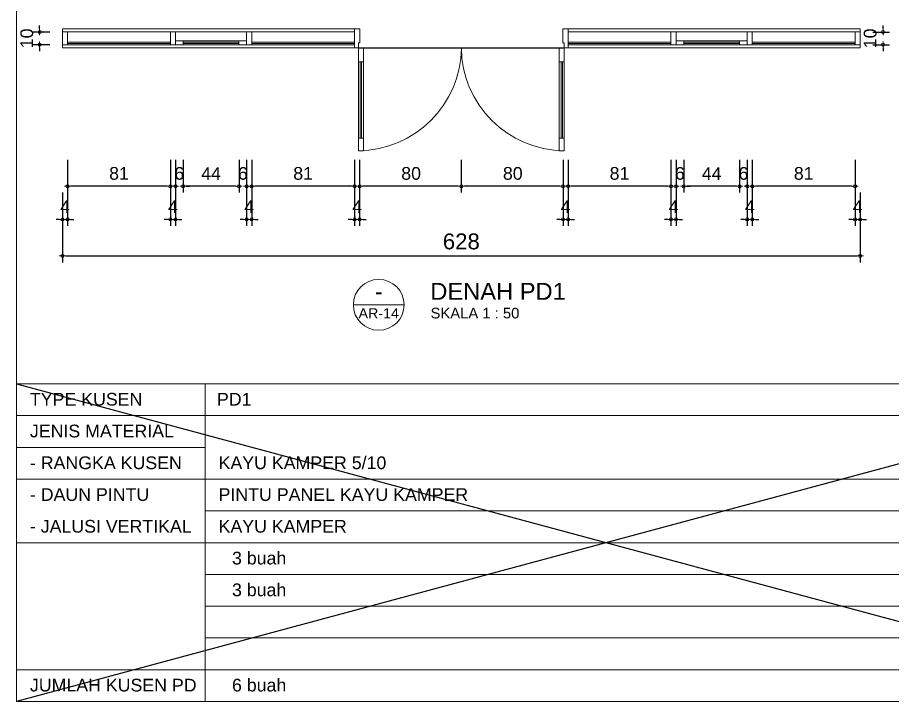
# Model space of a CAD drawing. Header units: inches. Extents: x 249 to 1192, y -18 to 440.
# Drawn here: x 263.62 to 277.4, y 146.92 to 157.69 of the extents above; entities that cross this region are included whole.
import ezdxf
from ezdxf.enums import TextEntityAlignment as Align

# ---------------------------------------------------------------- set-up
doc = ezdxf.new("R2010")
doc.units = ezdxf.units.IN
doc.header["$MEASUREMENT"] = 0
for name, color, linetype, lineweight in [('ars', 11, 'Continuous', 0), ('KUSEN', 16, 'Continuous', 15), ('lan', 7, 'Continuous', 15), ('NOT', 7, 'Continuous', 9), ('TEXS', 7, 'Continuous', 9)]:
    doc.layers.add(name, color=color, linetype=linetype, lineweight=lineweight)
doc.layers.add('KOLOM', color=5, linetype='Continuous')
doc.styles.add('S', font='SIMPLEX', dxfattribs={"width": 1.1})
doc.styles.get("Standard").update_dxf_attribs({"font": 'arial.ttf'})
doc.dimstyles.new('SK-50', dxfattribs={"dimtxt": 0.25, "dimasz": 0.1, "dimexe": 0.1, "dimexo": 0, "dimgap": 0.1, "dimtad": 1, "dimdec": 0, "dimlfac": 50, "dimzin": 12, "dimdsep": 46, "dimtxsty": 'Standard', "dimblk": 'BULAT', "dimcen": 0.1, "dimadec": 0, "dimazin": 3, "dimtfac": 1, "dimtdec": 0, "dimtix": 1, "dimtofl": 0, "dimtmove": 0, "dimatfit": 3, "dimldrblk": 'BULAT', "dimfxl": 0, "dimtolj": 1, "dimtzin": 0, "dimarcsym": 0})

# ---------------------------------------------------------------- blocks, each defined once
blk = doc.blocks.new('BULAT')
for p, q in [((-1, 0), (1, 0)), ((0, -1), (0, 1))]:
    blk.add_line(p, q)
blk.add_circle((0, 0), 0.5)
blk = doc.blocks.new('*D594')
at = {"layer": 'DEFPOINTS', "color": 0}
for p in [(277.087, 157.463), (277.246, 157.463), (277.087, 157.263)]:
    blk.add_point(p, dxfattribs=at)
at = {"layer": 'TEXS', "color": 0, "lineweight": -2}
for p, q in [((277.246, 157.513), (277.246, 157.563)), ((277.087, 157.463), (277.346, 157.463)), ((277.087, 157.263), (277.346, 157.263)), ((277.246, 157.213), (277.246, 157.163))]:
    blk.add_line(p, q, dxfattribs=at)
at = {"layer": 'TEXS', "color": 0, "lineweight": -2, "xscale": 0.05, "yscale": 0.05, "zscale": 0.05}
for p, rotation in [((277.246, 157.463), 270), ((277.246, 157.263), 90)]:
    blk.add_blockref('BULAT', p, dxfattribs=dict(at, rotation=rotation))
at = {"layer": 'TEXS', "color": 0, "insert": (277.044, 157.363), "char_height": 0.2, "attachment_point": 5, "rotation": 90}
blk.add_mtext('\\A1;10', dxfattribs=at)
blk = doc.blocks.new('*D595')
at = {"layer": 'DEFPOINTS', "color": 0}
for p in [(263.972, 157.463), (264.132, 157.463), (264.132, 157.263)]:
    blk.add_point(p, dxfattribs=at)
at = {"layer": 'TEXS', "color": 0, "lineweight": -2}
for p, q in [((263.972, 157.513), (263.972, 157.563)), ((264.132, 157.463), (263.872, 157.463)), ((264.132, 157.263), (263.872, 157.263)), ((263.972, 157.213), (263.972, 157.163))]:
    blk.add_line(p, q, dxfattribs=at)
at = {"layer": 'TEXS', "color": 0, "lineweight": -2, "xscale": 0.05, "yscale": 0.05, "zscale": 0.05}
for p, rotation in [((263.972, 157.463), 270), ((263.972, 157.263), 90)]:
    blk.add_blockref('BULAT', p, dxfattribs=dict(at, rotation=rotation))
at = {"layer": 'TEXS', "color": 0, "insert": (263.77, 157.363), "char_height": 0.2, "attachment_point": 5, "rotation": 90}
blk.add_mtext('\\A1;10', dxfattribs=at)
blk = doc.blocks.new('*D861')
at = {"layer": 'DEFPOINTS', "color": 0}
for p in [(264.332, 154.934), (264.412, 154.934), (264.332, 154.514)]:
    blk.add_point(p, dxfattribs=at)
at = {"layer": 'TEXS', "color": 0, "lineweight": -2}
for p, q in [((264.332, 154.934), (264.332, 154.414)), ((264.412, 154.934), (264.412, 154.414)), ((264.282, 154.514), (264.232, 154.514)), ((264.462, 154.514), (264.512, 154.514))]:
    blk.add_line(p, q, dxfattribs=at)
at = {"layer": 'TEXS', "color": 0, "lineweight": -2, "xscale": 0.05, "yscale": 0.05, "zscale": 0.05}
for p, rotation in [((264.332, 154.514), 359.999999999974), ((264.412, 154.514), 179.9999999999739)]:
    blk.add_blockref('BULAT', p, dxfattribs=dict(at, rotation=rotation))
at = {"layer": 'TEXS', "color": 0, "insert": (264.372, 154.714), "char_height": 0.2, "attachment_point": 5}
blk.add_mtext('\\A1;4', dxfattribs=at)
blk = doc.blocks.new('*D862')
at = {"layer": 'DEFPOINTS', "color": 0}
for p in [(264.412, 155.453), (266.03, 155.453), (264.412, 155.034)]:
    blk.add_point(p, dxfattribs=at)
at = {"layer": 'TEXS', "color": 0, "lineweight": -2}
for p, q in [((264.412, 155.453), (264.412, 154.934)), ((266.03, 155.453), (266.03, 154.934)), ((265.98, 155.034), (264.462, 155.034))]:
    blk.add_line(p, q, dxfattribs=at)
at = {"layer": 'TEXS', "color": 0, "lineweight": -2, "xscale": 0.05, "yscale": 0.05, "zscale": 0.05}
for p, rotation in [((264.412, 155.034), 179.9999999999739), ((266.03, 155.034), 359.999999999974)]:
    blk.add_blockref('BULAT', p, dxfattribs=dict(at, rotation=rotation))
at = {"layer": 'TEXS', "color": 0, "insert": (265.221, 155.236), "char_height": 0.2, "attachment_point": 5}
blk.add_mtext('\\A1;81', dxfattribs=at)
blk = doc.blocks.new('*D863')
at = {"layer": 'DEFPOINTS', "color": 0}
for p in [(266.03, 154.934), (266.11, 154.934), (266.03, 154.514)]:
    blk.add_point(p, dxfattribs=at)
at = {"layer": 'TEXS', "color": 0, "lineweight": -2}
for p, q in [((266.03, 154.934), (266.03, 154.414)), ((266.11, 154.934), (266.11, 154.414)), ((265.98, 154.514), (265.93, 154.514)), ((266.16, 154.514), (266.21, 154.514))]:
    blk.add_line(p, q, dxfattribs=at)
at = {"layer": 'TEXS', "color": 0, "lineweight": -2, "xscale": 0.05, "yscale": 0.05, "zscale": 0.05}
for p, rotation in [((266.03, 154.514), 359.999999999974), ((266.11, 154.514), 179.9999999999739)]:
    blk.add_blockref('BULAT', p, dxfattribs=dict(at, rotation=rotation))
at = {"layer": 'TEXS', "color": 0, "insert": (266.07, 154.714), "char_height": 0.2, "attachment_point": 5}
blk.add_mtext('\\A1;4', dxfattribs=at)
blk = doc.blocks.new('*D864')
at = {"layer": 'DEFPOINTS', "color": 0}
for p in [(266.11, 155.453), (266.23, 155.453), (266.11, 155.034)]:
    blk.add_point(p, dxfattribs=at)
at = {"layer": 'TEXS', "color": 0, "lineweight": -2}
for p, q in [((266.11, 155.453), (266.11, 154.934)), ((266.23, 155.453), (266.23, 154.934)), ((266.06, 155.034), (266.01, 155.034)), ((266.28, 155.034), (266.33, 155.034))]:
    blk.add_line(p, q, dxfattribs=at)
at = {"layer": 'TEXS', "color": 0, "lineweight": -2, "xscale": 0.05, "yscale": 0.05, "zscale": 0.05}
for p, rotation in [((266.11, 155.034), 359.999999999974), ((266.23, 155.034), 179.9999999999739)]:
    blk.add_blockref('BULAT', p, dxfattribs=dict(at, rotation=rotation))
at = {"layer": 'TEXS', "color": 0, "insert": (266.17, 155.236), "char_height": 0.2, "attachment_point": 5}
blk.add_mtext('\\A1;6', dxfattribs=at)
blk = doc.blocks.new('*D865')
at = {"layer": 'DEFPOINTS', "color": 0}
for p in [(266.23, 155.453), (267.11, 155.453), (266.23, 155.034)]:
    blk.add_point(p, dxfattribs=at)
at = {"layer": 'TEXS', "color": 0, "lineweight": -2}
for p, q in [((266.23, 155.453), (266.23, 154.934)), ((267.11, 155.453), (267.11, 154.934)), ((267.06, 155.034), (266.28, 155.034))]:
    blk.add_line(p, q, dxfattribs=at)
at = {"layer": 'TEXS', "color": 0, "lineweight": -2, "xscale": 0.05, "yscale": 0.05, "zscale": 0.05}
for p, rotation in [((266.23, 155.034), 179.9999999999739), ((267.11, 155.034), 359.999999999974)]:
    blk.add_blockref('BULAT', p, dxfattribs=dict(at, rotation=rotation))
at = {"layer": 'TEXS', "color": 0, "insert": (266.67, 155.234), "char_height": 0.2, "attachment_point": 5}
blk.add_mtext('\\A1;44', dxfattribs=at)
blk = doc.blocks.new('*D866')
at = {"layer": 'DEFPOINTS', "color": 0}
for p in [(267.11, 155.453), (267.23, 155.453), (267.11, 155.034)]:
    blk.add_point(p, dxfattribs=at)
at = {"layer": 'TEXS', "color": 0, "lineweight": -2}
for p, q in [((267.11, 155.453), (267.11, 154.934)), ((267.23, 155.453), (267.23, 154.934)), ((267.06, 155.034), (267.01, 155.034)), ((267.28, 155.034), (267.33, 155.034))]:
    blk.add_line(p, q, dxfattribs=at)
at = {"layer": 'TEXS', "color": 0, "lineweight": -2, "xscale": 0.05, "yscale": 0.05, "zscale": 0.05}
for p, rotation in [((267.11, 155.034), 359.999999999974), ((267.23, 155.034), 179.9999999999739)]:
    blk.add_blockref('BULAT', p, dxfattribs=dict(at, rotation=rotation))
at = {"layer": 'TEXS', "color": 0, "insert": (267.17, 155.236), "char_height": 0.2, "attachment_point": 5}
blk.add_mtext('\\A1;6', dxfattribs=at)
blk = doc.blocks.new('*D867')
at = {"layer": 'DEFPOINTS', "color": 0}
for p in [(267.23, 154.934), (267.31, 154.934), (267.23, 154.514)]:
    blk.add_point(p, dxfattribs=at)
at = {"layer": 'TEXS', "color": 0, "lineweight": -2}
for p, q in [((267.23, 154.934), (267.23, 154.414)), ((267.31, 154.934), (267.31, 154.414)), ((267.18, 154.514), (267.13, 154.514)), ((267.36, 154.514), (267.41, 154.514))]:
    blk.add_line(p, q, dxfattribs=at)
at = {"layer": 'TEXS', "color": 0, "lineweight": -2, "xscale": 0.05, "yscale": 0.05, "zscale": 0.05}
for p, rotation in [((267.23, 154.514), 359.999999999974), ((267.31, 154.514), 179.9999999999739)]:
    blk.add_blockref('BULAT', p, dxfattribs=dict(at, rotation=rotation))
at = {"layer": 'TEXS', "color": 0, "insert": (267.27, 154.714), "char_height": 0.2, "attachment_point": 5}
blk.add_mtext('\\A1;4', dxfattribs=at)
blk = doc.blocks.new('*D868')
at = {"layer": 'DEFPOINTS', "color": 0}
for p in [(267.31, 155.453), (268.929, 155.453), (267.31, 155.034)]:
    blk.add_point(p, dxfattribs=at)
at = {"layer": 'TEXS', "color": 0, "lineweight": -2}
for p, q in [((267.31, 155.453), (267.31, 154.934)), ((268.929, 155.453), (268.929, 154.934)), ((268.879, 155.034), (267.36, 155.034))]:
    blk.add_line(p, q, dxfattribs=at)
at = {"layer": 'TEXS', "color": 0, "lineweight": -2, "xscale": 0.05, "yscale": 0.05, "zscale": 0.05}
for p, rotation in [((267.31, 155.034), 179.9999999999739), ((268.929, 155.034), 359.999999999974)]:
    blk.add_blockref('BULAT', p, dxfattribs=dict(at, rotation=rotation))
at = {"layer": 'TEXS', "color": 0, "insert": (268.119, 155.236), "char_height": 0.2, "attachment_point": 5}
blk.add_mtext('\\A1;81', dxfattribs=at)
blk = doc.blocks.new('*D869')
at = {"layer": 'DEFPOINTS', "color": 0}
for p in [(268.929, 154.934), (269.009, 154.934), (268.929, 154.514)]:
    blk.add_point(p, dxfattribs=at)
at = {"layer": 'TEXS', "color": 0, "lineweight": -2}
for p, q in [((268.929, 154.934), (268.929, 154.414)), ((269.009, 154.934), (269.009, 154.414)), ((268.879, 154.514), (268.829, 154.514)), ((269.059, 154.514), (269.109, 154.514))]:
    blk.add_line(p, q, dxfattribs=at)
at = {"layer": 'TEXS', "color": 0, "lineweight": -2, "xscale": 0.05, "yscale": 0.05, "zscale": 0.05}
for p, rotation in [((268.929, 154.514), 359.999999999974), ((269.009, 154.514), 179.9999999999739)]:
    blk.add_blockref('BULAT', p, dxfattribs=dict(at, rotation=rotation))
at = {"layer": 'TEXS', "color": 0, "insert": (268.969, 154.714), "char_height": 0.2, "attachment_point": 5}
blk.add_mtext('\\A1;4', dxfattribs=at)
blk = doc.blocks.new('*D870')
at = {"layer": 'DEFPOINTS', "color": 0}
for p in [(269.009, 155.453), (270.609, 155.453), (269.009, 155.034)]:
    blk.add_point(p, dxfattribs=at)
at = {"layer": 'TEXS', "color": 0, "lineweight": -2}
for p, q in [((269.009, 155.453), (269.009, 154.934)), ((270.609, 155.453), (270.609, 154.934)), ((270.559, 155.034), (269.059, 155.034))]:
    blk.add_line(p, q, dxfattribs=at)
at = {"layer": 'TEXS', "color": 0, "lineweight": -2, "xscale": 0.05, "yscale": 0.05, "zscale": 0.05}
for p, rotation in [((269.009, 155.034), 179.9999999999739), ((270.609, 155.034), 359.999999999974)]:
    blk.add_blockref('BULAT', p, dxfattribs=dict(at, rotation=rotation))
at = {"layer": 'TEXS', "color": 0, "insert": (269.819, 155.236), "char_height": 0.2, "attachment_point": 5}
blk.add_mtext('\\A1;80', dxfattribs=at)
blk = doc.blocks.new('*D871')
at = {"layer": 'DEFPOINTS', "color": 0}
for p in [(270.609, 155.453), (272.21, 155.453), (270.609, 155.034)]:
    blk.add_point(p, dxfattribs=at)
at = {"layer": 'TEXS', "color": 0, "lineweight": -2}
for p, q in [((270.609, 155.453), (270.609, 154.934)), ((272.21, 155.453), (272.21, 154.934)), ((272.16, 155.034), (270.659, 155.034))]:
    blk.add_line(p, q, dxfattribs=at)
at = {"layer": 'TEXS', "color": 0, "lineweight": -2, "xscale": 0.05, "yscale": 0.05, "zscale": 0.05}
for p, rotation in [((270.609, 155.034), 179.9999999999739), ((272.21, 155.034), 359.999999999974)]:
    blk.add_blockref('BULAT', p, dxfattribs=dict(at, rotation=rotation))
at = {"layer": 'TEXS', "color": 0, "insert": (271.419, 155.236), "char_height": 0.2, "attachment_point": 5}
blk.add_mtext('\\A1;80', dxfattribs=at)
blk = doc.blocks.new('*D872')
at = {"layer": 'DEFPOINTS', "color": 0}
for p in [(272.21, 154.934), (272.29, 154.934), (272.21, 154.514)]:
    blk.add_point(p, dxfattribs=at)
at = {"layer": 'TEXS', "color": 0, "lineweight": -2}
for p, q in [((272.21, 154.934), (272.21, 154.414)), ((272.29, 154.934), (272.29, 154.414)), ((272.16, 154.514), (272.11, 154.514)), ((272.34, 154.514), (272.39, 154.514))]:
    blk.add_line(p, q, dxfattribs=at)
at = {"layer": 'TEXS', "color": 0, "lineweight": -2, "xscale": 0.05, "yscale": 0.05, "zscale": 0.05}
for p, rotation in [((272.21, 154.514), 359.999999999974), ((272.29, 154.514), 179.9999999999739)]:
    blk.add_blockref('BULAT', p, dxfattribs=dict(at, rotation=rotation))
at = {"layer": 'TEXS', "color": 0, "insert": (272.25, 154.714), "char_height": 0.2, "attachment_point": 5}
blk.add_mtext('\\A1;4', dxfattribs=at)
blk = doc.blocks.new('*D873')
at = {"layer": 'DEFPOINTS', "color": 0}
for p in [(272.29, 155.453), (273.909, 155.453), (272.29, 155.034)]:
    blk.add_point(p, dxfattribs=at)
at = {"layer": 'TEXS', "color": 0, "lineweight": -2}
for p, q in [((272.29, 155.453), (272.29, 154.934)), ((273.909, 155.453), (273.909, 154.934)), ((273.859, 155.034), (272.34, 155.034))]:
    blk.add_line(p, q, dxfattribs=at)
at = {"layer": 'TEXS', "color": 0, "lineweight": -2, "xscale": 0.05, "yscale": 0.05, "zscale": 0.05}
for p, rotation in [((272.29, 155.034), 179.9999999999739), ((273.909, 155.034), 359.999999999974)]:
    blk.add_blockref('BULAT', p, dxfattribs=dict(at, rotation=rotation))
at = {"layer": 'TEXS', "color": 0, "insert": (273.099, 155.236), "char_height": 0.2, "attachment_point": 5}
blk.add_mtext('\\A1;81', dxfattribs=at)
blk = doc.blocks.new('*D874')
at = {"layer": 'DEFPOINTS', "color": 0}
for p in [(273.909, 154.934), (273.989, 154.934), (273.909, 154.514)]:
    blk.add_point(p, dxfattribs=at)
at = {"layer": 'TEXS', "color": 0, "lineweight": -2}
for p, q in [((273.909, 154.934), (273.909, 154.414)), ((273.989, 154.934), (273.989, 154.414)), ((273.859, 154.514), (273.809, 154.514)), ((274.039, 154.514), (274.089, 154.514))]:
    blk.add_line(p, q, dxfattribs=at)
at = {"layer": 'TEXS', "color": 0, "lineweight": -2, "xscale": 0.05, "yscale": 0.05, "zscale": 0.05}
for p, rotation in [((273.909, 154.514), 359.999999999974), ((273.989, 154.514), 179.9999999999739)]:
    blk.add_blockref('BULAT', p, dxfattribs=dict(at, rotation=rotation))
at = {"layer": 'TEXS', "color": 0, "insert": (273.949, 154.714), "char_height": 0.2, "attachment_point": 5}
blk.add_mtext('\\A1;4', dxfattribs=at)
blk = doc.blocks.new('*D875')
at = {"layer": 'DEFPOINTS', "color": 0}
for p in [(273.989, 155.453), (274.109, 155.453), (273.989, 155.034)]:
    blk.add_point(p, dxfattribs=at)
at = {"layer": 'TEXS', "color": 0, "lineweight": -2}
for p, q in [((273.989, 155.453), (273.989, 154.934)), ((274.109, 155.453), (274.109, 154.934)), ((273.939, 155.034), (273.889, 155.034)), ((274.159, 155.034), (274.209, 155.034))]:
    blk.add_line(p, q, dxfattribs=at)
at = {"layer": 'TEXS', "color": 0, "lineweight": -2, "xscale": 0.05, "yscale": 0.05, "zscale": 0.05}
for p, rotation in [((273.989, 155.034), 359.999999999974), ((274.109, 155.034), 179.9999999999739)]:
    blk.add_blockref('BULAT', p, dxfattribs=dict(at, rotation=rotation))
at = {"layer": 'TEXS', "color": 0, "insert": (274.049, 155.236), "char_height": 0.2, "attachment_point": 5}
blk.add_mtext('\\A1;6', dxfattribs=at)
blk = doc.blocks.new('*D876')
at = {"layer": 'DEFPOINTS', "color": 0}
for p in [(274.109, 155.453), (274.989, 155.453), (274.109, 155.034)]:
    blk.add_point(p, dxfattribs=at)
at = {"layer": 'TEXS', "color": 0, "lineweight": -2}
for p, q in [((274.109, 155.453), (274.109, 154.934)), ((274.989, 155.453), (274.989, 154.934)), ((274.939, 155.034), (274.159, 155.034))]:
    blk.add_line(p, q, dxfattribs=at)
at = {"layer": 'TEXS', "color": 0, "lineweight": -2, "xscale": 0.05, "yscale": 0.05, "zscale": 0.05}
for p, rotation in [((274.109, 155.034), 179.9999999999739), ((274.989, 155.034), 359.999999999974)]:
    blk.add_blockref('BULAT', p, dxfattribs=dict(at, rotation=rotation))
at = {"layer": 'TEXS', "color": 0, "insert": (274.549, 155.234), "char_height": 0.2, "attachment_point": 5}
blk.add_mtext('\\A1;44', dxfattribs=at)
blk = doc.blocks.new('*D877')
at = {"layer": 'DEFPOINTS', "color": 0}
for p in [(274.989, 155.453), (275.109, 155.453), (274.989, 155.034)]:
    blk.add_point(p, dxfattribs=at)
at = {"layer": 'TEXS', "color": 0, "lineweight": -2}
for p, q in [((274.989, 155.453), (274.989, 154.934)), ((275.109, 155.453), (275.109, 154.934)), ((274.939, 155.034), (274.889, 155.034)), ((275.159, 155.034), (275.209, 155.034))]:
    blk.add_line(p, q, dxfattribs=at)
at = {"layer": 'TEXS', "color": 0, "lineweight": -2, "xscale": 0.05, "yscale": 0.05, "zscale": 0.05}
for p, rotation in [((274.989, 155.034), 359.999999999974), ((275.109, 155.034), 179.9999999999739)]:
    blk.add_blockref('BULAT', p, dxfattribs=dict(at, rotation=rotation))
at = {"layer": 'TEXS', "color": 0, "insert": (275.049, 155.236), "char_height": 0.2, "attachment_point": 5}
blk.add_mtext('\\A1;6', dxfattribs=at)
blk = doc.blocks.new('*D878')
at = {"layer": 'DEFPOINTS', "color": 0}
for p in [(275.109, 154.934), (275.189, 154.934), (275.109, 154.514)]:
    blk.add_point(p, dxfattribs=at)
at = {"layer": 'TEXS', "color": 0, "lineweight": -2}
for p, q in [((275.109, 154.934), (275.109, 154.414)), ((275.189, 154.934), (275.189, 154.414)), ((275.059, 154.514), (275.009, 154.514)), ((275.239, 154.514), (275.289, 154.514))]:
    blk.add_line(p, q, dxfattribs=at)
at = {"layer": 'TEXS', "color": 0, "lineweight": -2, "xscale": 0.05, "yscale": 0.05, "zscale": 0.05}
for p, rotation in [((275.109, 154.514), 359.999999999974), ((275.189, 154.514), 179.9999999999739)]:
    blk.add_blockref('BULAT', p, dxfattribs=dict(at, rotation=rotation))
at = {"layer": 'TEXS', "color": 0, "insert": (275.149, 154.714), "char_height": 0.2, "attachment_point": 5}
blk.add_mtext('\\A1;4', dxfattribs=at)
blk = doc.blocks.new('*D879')
at = {"layer": 'DEFPOINTS', "color": 0}
for p in [(275.189, 155.453), (276.807, 155.453), (275.189, 155.034)]:
    blk.add_point(p, dxfattribs=at)
at = {"layer": 'TEXS', "color": 0, "lineweight": -2}
for p, q in [((275.189, 155.453), (275.189, 154.934)), ((276.807, 155.453), (276.807, 154.934)), ((276.757, 155.034), (275.239, 155.034))]:
    blk.add_line(p, q, dxfattribs=at)
at = {"layer": 'TEXS', "color": 0, "lineweight": -2, "xscale": 0.05, "yscale": 0.05, "zscale": 0.05}
for p, rotation in [((275.189, 155.034), 179.9999999999739), ((276.807, 155.034), 359.999999999974)]:
    blk.add_blockref('BULAT', p, dxfattribs=dict(at, rotation=rotation))
at = {"layer": 'TEXS', "color": 0, "insert": (275.998, 155.236), "char_height": 0.2, "attachment_point": 5}
blk.add_mtext('\\A1;81', dxfattribs=at)
blk = doc.blocks.new('*D880')
at = {"layer": 'DEFPOINTS', "color": 0}
for p in [(276.807, 154.934), (276.887, 154.934), (276.807, 154.514)]:
    blk.add_point(p, dxfattribs=at)
at = {"layer": 'TEXS', "color": 0, "lineweight": -2}
for p, q in [((276.807, 154.934), (276.807, 154.414)), ((276.887, 154.934), (276.887, 154.414)), ((276.757, 154.514), (276.707, 154.514)), ((276.937, 154.514), (276.987, 154.514))]:
    blk.add_line(p, q, dxfattribs=at)
at = {"layer": 'TEXS', "color": 0, "lineweight": -2, "xscale": 0.05, "yscale": 0.05, "zscale": 0.05}
for p, rotation in [((276.807, 154.514), 359.999999999974), ((276.887, 154.514), 179.9999999999739)]:
    blk.add_blockref('BULAT', p, dxfattribs=dict(at, rotation=rotation))
at = {"layer": 'TEXS', "color": 0, "insert": (276.847, 154.714), "char_height": 0.2, "attachment_point": 5}
blk.add_mtext('\\A1;4', dxfattribs=at)
blk = doc.blocks.new('*D881')
at = {"layer": 'DEFPOINTS', "color": 0}
for p in [(264.332, 154.514), (276.887, 154.514), (276.887, 153.937)]:
    blk.add_point(p, dxfattribs=at)
at = {"layer": 'TEXS', "color": 0, "lineweight": -2}
for p, q in [((264.332, 154.514), (264.332, 153.837)), ((276.887, 154.514), (276.887, 153.837)), ((264.382, 153.937), (276.837, 153.937))]:
    blk.add_line(p, q, dxfattribs=at)
at = {"layer": 'TEXS', "color": 0, "lineweight": -2, "xscale": 0.05, "yscale": 0.05, "zscale": 0.05, "rotation": 180}
blk.add_blockref('BULAT', (264.332, 153.937), dxfattribs=at)
at = {"layer": 'TEXS', "color": 0, "lineweight": -2, "xscale": 0.05, "yscale": 0.05, "zscale": 0.05}
blk.add_blockref('BULAT', (276.887, 153.937), dxfattribs=at)
at = {"layer": 'TEXS', "color": 0, "insert": (270.609, 154.165), "char_height": 0.25, "attachment_point": 5}
blk.add_mtext('\\A1;628', dxfattribs=at)
blk = doc.blocks.new('Ndtpd')
blk.add_line((0.747, 0), (-0.747, 0))
blk.add_circle((0, 0), 0.747)
at = {"color": 10, "style": 'S', "width": 1.1, "flags": 4}
blk.add_attdef('NO', text='', height=0.5, dxfattribs=at).set_placement((0, 0.148), align=Align.CENTER)
blk.add_attdef('NDTPD', (1.516, 0.148), '', height=0.5, dxfattribs=at)
at = {"color": 5, "style": 'S', "width": 1.1, "flags": 4}
blk.add_attdef('NOLBR', text='', height=0.3, dxfattribs=at).set_placement((0, -0.398), align=Align.CENTER)
blk.add_attdef('SKALA', (1.523, -0.398), '', height=0.3, dxfattribs=at)

msp = doc.modelspace()

# ---------------------------------------------------------------- linework, layer by layer
at = {"layer": 'ars'}
for points in [[(266.0298, 157.2835), (264.4122, 157.2835), (264.4122, 157.3035), (266.0298, 157.3035)], [(267.1098, 157.2835), (266.2298, 157.2835), (266.2298, 157.3035), (267.1098, 157.3035)], [(268.9291, 157.2835), (267.3098, 157.2835), (267.3098, 157.3035), (268.9291, 157.3035)], [(273.909, 157.2835), (272.2896, 157.2835), (272.2896, 157.3035), (273.909, 157.3035)], [(274.989, 157.2835), (274.109, 157.2835), (274.109, 157.3035), (274.989, 157.3035)], [(276.8066, 157.2835), (275.189, 157.2835), (275.189, 157.3035), (276.8066, 157.3035)], [(269.0394, 156.9934), (269.0394, 155.7935), (269.0194, 155.7935), (269.0194, 156.9934)], [(272.1792, 155.7935), (272.1792, 156.9939), (272.1992, 156.9939), (272.1992, 155.7935)]]:
    msp.add_lwpolyline(points, close=True, dxfattribs=at)
at = {"layer": 'KOLOM', "color": 0}
for p, q in [((268.9894, 157.2134), (272.2293, 157.2134)), ((263.6083, 151.9242), (282.1693, 146.9242)), ((282.1693, 151.9242), (263.6083, 146.9242))]:
    msp.add_line(p, q, dxfattribs=at)
at = {"layer": 'KUSEN'}
for points in [[(264.3322, 157.4634), (268.9291, 157.4634), (268.9291, 157.2634), (264.3322, 157.2634)], [(264.3322, 157.4634), (264.4122, 157.4634), (264.4122, 157.2634), (264.3322, 157.2634)], [(266.0298, 157.4634), (266.1098, 157.4634), (266.1098, 157.2634), (266.0298, 157.2634)], [(267.2298, 157.4634), (267.3098, 157.4634), (267.3098, 157.2634), (267.2298, 157.2634)], [(272.2896, 157.4634), (276.8866, 157.4634), (276.8866, 157.2634), (272.2896, 157.2634)], [(273.989, 157.4634), (273.909, 157.4634), (273.909, 157.2634), (273.989, 157.2634)], [(275.189, 157.4634), (275.109, 157.4634), (275.109, 157.2634), (275.189, 157.2634)], [(276.8066, 157.4634), (276.8866, 157.4634), (276.8866, 157.2634), (276.8066, 157.2634)], [(266.1098, 157.2634), (266.1098, 157.3234), (266.2298, 157.3234), (266.2298, 157.2634)], [(266.2298, 157.3234), (267.1098, 157.3234), (267.1098, 157.2634), (266.2298, 157.2634)], [(267.2298, 157.2634), (267.2298, 157.3234), (267.1098, 157.3234), (267.1098, 157.2634)], [(273.989, 157.2634), (273.989, 157.3234), (274.109, 157.3234), (274.109, 157.2634)], [(274.109, 157.3234), (274.989, 157.3234), (274.989, 157.2634), (274.109, 157.2634)], [(274.989, 157.2634), (274.989, 157.3234), (275.109, 157.3234), (275.109, 157.2634)], [(269.0694, 157.2134), (269.0694, 156.9934), (268.9894, 156.9934), (268.9894, 157.2134)], [(269.0694, 157.2134), (269.0694, 155.5935), (268.9894, 155.5935), (268.9894, 157.2134)], [(272.1493, 156.9939), (272.1493, 157.2134), (272.2293, 157.2134), (272.2293, 156.9939)], [(272.1493, 155.5935), (272.1493, 157.2134), (272.2293, 157.2134), (272.2293, 155.5935)], [(269.0694, 155.5935), (269.0694, 155.7935), (268.9894, 155.7935), (268.9894, 155.5935)], [(272.1493, 155.5935), (272.1493, 155.7935), (272.2292, 155.7935), (272.2292, 155.5935)]]:
    msp.add_lwpolyline(points, close=True, dxfattribs=at)
for points in [[(268.9291, 157.2134), (268.9894, 157.2134), (268.9894, 157.2934), (269.0094, 157.2934), (269.0094, 157.5134), (268.9291, 157.5134), (268.9291, 157.2134)], [(272.2896, 157.2134), (272.2293, 157.2134), (272.2293, 157.2934), (272.2093, 157.2934), (272.2093, 157.5134), (272.2896, 157.5134), (272.2896, 157.2134)]]:
    msp.add_lwpolyline(points, dxfattribs=at)
for centre, start, end in [((268.9753, 157.2275), 270.49379, 359.50634), ((272.2433, 157.2275), 180.49366, 269.50621)]:
    msp.add_arc(centre, 1.6341, start, end, dxfattribs=at)
at = {"layer": 'lan', "ltscale": 0.1}
for points in [[(264.3322, 157.5134), (268.9291, 157.5134), (268.9291, 157.2134), (264.3322, 157.2134)], [(272.2896, 157.5134), (276.8865, 157.5134), (276.8865, 157.2134), (272.2896, 157.2134)]]:
    msp.add_lwpolyline(points, close=True, dxfattribs=at)
at = {"layer": 'TEXS'}
for p, q in [((263.6083, 151.9242), (282.1693, 151.9242)), ((266.578, 151.9242), (266.578, 146.9242)), ((263.6083, 151.4242), (282.1693, 151.4242)), ((263.6083, 150.9242), (266.578, 150.9242)), ((263.6083, 150.4242), (266.578, 150.4242)), ((266.578, 150.4242), (282.1693, 150.4242)), ((266.578, 149.9242), (282.1693, 149.9242)), ((263.6083, 149.4242), (282.1693, 149.4242)), ((266.578, 148.9242), (282.1693, 148.9242)), ((266.578, 148.9242), (282.1693, 148.9242)), ((266.578, 148.4242), (282.1693, 148.4242)), ((266.578, 147.9242), (282.1693, 147.9242)), ((263.6083, 147.4242), (282.1693, 147.4242))]:
    msp.add_line(p, q, dxfattribs=at)
msp.add_lwpolyline([(263.6083, 146.9242), (282.1693, 146.9242), (282.1693, 166.9609), (263.6083, 166.9609)], close=True, dxfattribs=at)

# ---------------------------------------------------------------- block references
at = {"layer": 'NOT', "lineweight": 0}
ref = msp.add_blockref('Ndtpd', (269.3094, 153.1682), dxfattribs=dict(at, xscale=0.5354752342703932, yscale=0.5354752342703932, zscale=0.5354752342703932))
ref.add_attrib('NO', '-', dxfattribs={"layer": '0', "height": 0.2667, "flags": 4}).set_placement((269.3092, 153.2472), align=Align.CENTER)
ref.add_attrib('NDTPD', 'DENAH PD1', (270.1212, 153.2472), dxfattribs={"layer": '0', "height": 0.26667, "flags": 4})
ref.add_attrib('NOLBR', 'AR-14', dxfattribs={"layer": '0', "height": 0.16064, "flags": 4}).set_placement((269.3092, 152.9548), align=Align.CENTER)
ref.add_attrib('SKALA', 'SKALA 1 : 50', (270.125, 152.9548), dxfattribs={"layer": '0', "height": 0.166667, "flags": 4})

# ---------------------------------------------------------------- texts
at = {"layer": 'lan', "color": 4, "char_height": 0.2, "attachment_point": 1}
for s, insert in [('TYPE KUSEN', (263.8192, 151.7819)), ('PD1', (266.7632, 151.7819)), ('JENIS MATERIAL', (263.8192, 151.2819)), ('{\\fArial|b0|i0|c238|p34;- RANGKA }KUSEN', (263.8192, 150.7819)), ('\\A1;KAYU KAMPER 5/10', (266.7889, 150.7819)), ('{\\fArial|b0|i0|c238|p34;- }DAUN PINTU', (263.8192, 150.2819)), ('\\A1;PINTU PANEL {\\fArial|b0|i0|c238|p34;KAYU KAMPER}', (266.7889, 150.2819)), ('- JALUSI VERTIKAL', (263.8192, 149.7819)), ('\\A1;{\\fArial|b0|i0|c238|p34;KAYU KAMPER }', (266.7889, 149.7819)), ('\\A1;3 buah', (266.9998, 149.2819)), ('\\A1;3 buah', (266.9998, 148.7819)), ('{\\fArial|b0|i0|c238|p34;JUMLAH KUSEN }PD', (263.8192, 147.2819)), ('\\A1;6 buah', (266.9998, 147.2819))]:
    msp.add_mtext(s, dxfattribs=dict(at, insert=insert))

# ---------------------------------------------------------------- dimensions: what is measured, and where the dimension line sits
at = {"layer": 'TEXS'}
for base, p1, p2, angle, picture, middle in [((263.9724, 157.4634), (264.1322, 157.2634), (264.1322, 157.4634), 90, '*D595', (263.9724, 157.3634)), ((277.2463, 157.4634), (277.0866, 157.2634), (277.0866, 157.4634), 90, '*D594', (277.2463, 157.3634)), ((264.4122, 155.0338), (266.0298, 155.4533), (264.4122, 155.4533), 180, '*D862', (265.221, 155.0338)), ((266.1098, 155.0338), (266.2298, 155.4533), (266.1098, 155.4533), 180, '*D864', (266.1698, 155.0338)), ((266.2298, 155.0338), (267.1098, 155.4533), (266.2298, 155.4533), 180, '*D865', (266.6698, 155.0338)), ((267.1098, 155.0338), (267.2298, 155.4533), (267.1098, 155.4533), 180, '*D866', (267.1698, 155.0338)), ((267.3098, 155.0338), (268.9291, 155.4533), (267.3098, 155.4533), 180, '*D868', (268.1194, 155.0338)), ((269.0091, 155.0338), (270.6093, 155.4533), (269.0091, 155.4533), 180, '*D870', (269.8187, 155.0338)), ((270.6093, 155.0338), (272.2096, 155.4533), (270.6093, 155.4533), 180, '*D871', (271.419, 155.0338)), ((272.2896, 155.0338), (273.909, 155.4533), (272.2896, 155.4533), 180, '*D873', (273.0993, 155.0338)), ((273.989, 155.0338), (274.109, 155.4533), (273.989, 155.4533), 180, '*D875', (274.049, 155.0338)), ((274.109, 155.0338), (274.989, 155.4533), (274.109, 155.4533), 180, '*D876', (274.549, 155.0338)), ((274.989, 155.0338), (275.109, 155.4533), (274.989, 155.4533), 180, '*D877', (275.049, 155.0338)), ((275.189, 155.0338), (276.8066, 155.4533), (275.189, 155.4533), 180, '*D879', (275.9978, 155.0338)), ((264.3322, 154.5142), (264.4122, 154.9338), (264.3322, 154.9338), 180, '*D861', (264.3722, 154.5142)), ((266.0298, 154.5142), (266.1098, 154.9338), (266.0298, 154.9338), 180, '*D863', (266.0698, 154.5142)), ((267.2298, 154.5142), (267.3098, 154.9338), (267.2298, 154.9338), 180, '*D867', (267.2698, 154.5142)), ((268.9291, 154.5142), (269.0091, 154.9338), (268.9291, 154.9338), 180, '*D869', (268.9691, 154.5142)), ((272.2096, 154.5142), (272.2896, 154.9338), (272.2096, 154.9338), 180, '*D872', (272.2496, 154.5142)), ((273.909, 154.5142), (273.989, 154.9338), (273.909, 154.9338), 180, '*D874', (273.949, 154.5142)), ((275.109, 154.5142), (275.189, 154.9338), (275.109, 154.9338), 180, '*D878', (275.149, 154.5142)), ((276.8066, 154.5142), (276.8866, 154.9338), (276.8066, 154.9338), 180, '*D880', (276.8466, 154.5142))]:
    dim = msp.add_linear_dim(base=base, p1=p1, p2=p2, angle=angle, dimstyle='SK-50', override={"dimtxt": 0.2, "dimasz": 0.05}, dxfattribs=at)
    dim.commit()
    dim.dimension.update_dxf_attribs({"geometry": picture, "text_midpoint": middle, "dimtype": 160})
dim = msp.add_linear_dim(base=(276.8866, 153.9369), p1=(264.3322, 154.5142), p2=(276.8866, 154.5142), dimstyle='SK-50', override={"dimasz": 0.05}, dxfattribs=at)
dim.commit()
dim.dimension.update_dxf_attribs({"geometry": '*D881', "text_midpoint": (270.6094, 154.1645)})

doc.saveas('drawing.dxf')
